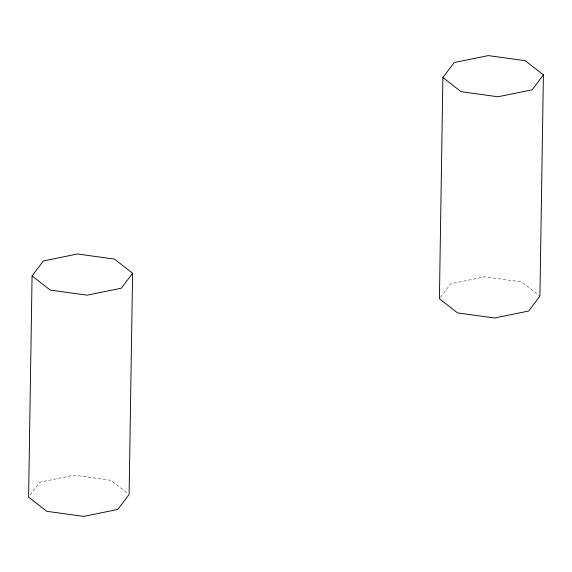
<?xml version="1.0" encoding="UTF-8"?>
<svg xmlns="http://www.w3.org/2000/svg" width="572" height="572" viewBox="0 0 572 572"><rect width="100%" height="100%" fill="white"/><g stroke="black" fill="none" stroke-linecap="round" stroke-linejoin="round"><path stroke-width="0.43" stroke-dasharray="2.86 2.15" d="M30.209 495.009L39.876 482.196L73.988 475.225L110.954 480.316L127.713 493.393M440.483 297.326L450.686 283.798L484.799 276.827L521.764 281.917L539.224 295.545"/><path stroke-width="0.86" d="M32.075 275.911L28.6 497.139L46.761 511.311L83.726 516.402L117.832 509.43L129.115 494.48L132.59 273.252L114.429 259.08L77.463 253.989L43.35 260.961L32.075 275.911L50.236 290.083L87.201 295.173L121.314 288.202L132.59 273.252M442.885 77.52L439.41 298.748L457.571 312.92L494.537 318.011L528.65 311.039L539.925 296.089L543.4 74.861L525.239 60.689L488.273 55.598L454.168 62.57L442.885 77.52L461.046 91.684L498.012 96.775L532.124 89.804L543.4 74.861"/></g></svg>
